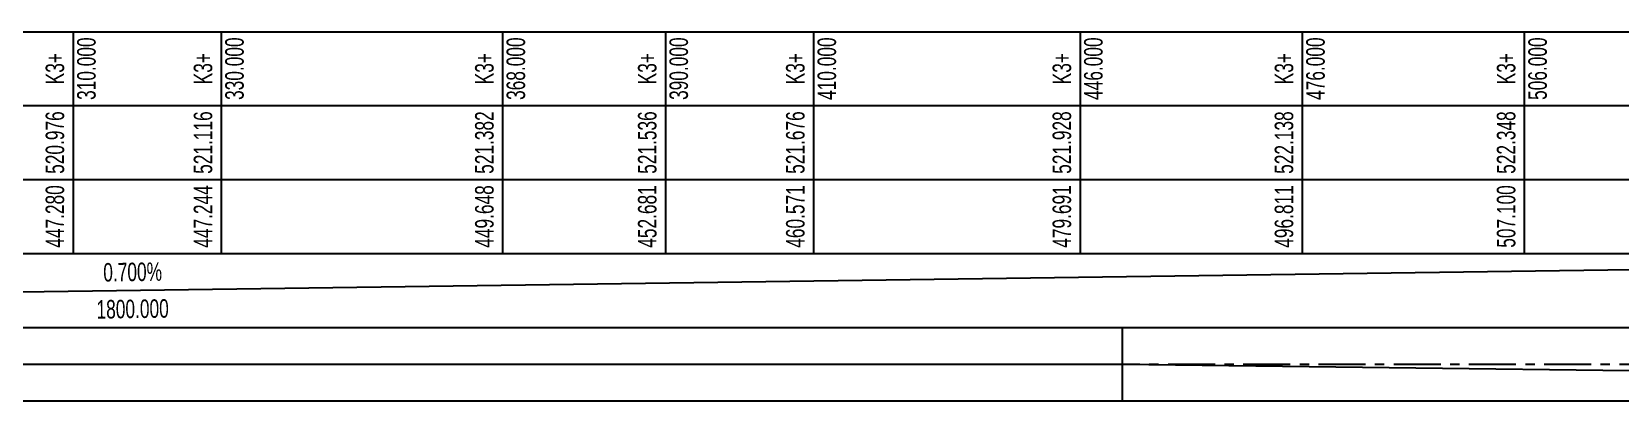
# Model space of a CAD drawing. Header units: millimetres. Extents: x 465729 to 466910, y 3671885 to 3673357.
# Drawn here: x 466271.3 to 466485.8, y 3672952.1 to 3673002.1 of the extents above; entities that cross this region are included whole.
import ezdxf
from ezdxf.enums import TextEntityAlignment as Align

# ---------------------------------------------------------------- set-up
doc = ezdxf.new("R2010")
doc.units = ezdxf.units.MM
doc.header["$LTSCALE"] = 0.2
doc.linetypes.add('CENTER', pattern=[50.8, 31.75, -6.35, 6.35, -6.35])
doc.layers.add('桥梁图表', color=7, linetype='Continuous')
doc.styles.add('BOM_Font', font='enTxt.shx', dxfattribs={"width": 0.75, "bigfont": 'hzTxt.shx'})

msp = doc.modelspace()

# ---------------------------------------------------------------- linework, layer by layer
at = {"layer": '桥梁图表', "color": 7, "linetype": 'Continuous'}
for p, q in [((466276.9189, 3672992.1118), (466276.9189, 3673002.1118)), ((466296.9189, 3672992.1118), (466296.9189, 3673002.1118)), ((466334.9189, 3672992.1118), (466334.9189, 3673002.1118)), ((466356.9189, 3672992.1118), (466356.9189, 3673002.1118)), ((466376.9189, 3672992.1118), (466376.9189, 3673002.1118)), ((466412.9189, 3672992.1118), (466412.9189, 3673002.1118)), ((466442.9189, 3672992.1118), (466442.9189, 3673002.1118)), ((466472.9189, 3672992.1118), (466472.9189, 3673002.1118)), ((465906.9189, 3672992.1118), (466642.9189, 3672992.1118)), ((466276.9189, 3672982.1118), (466276.9189, 3672992.1118)), ((466296.9189, 3672982.1118), (466296.9189, 3672992.1118)), ((466334.9189, 3672982.1118), (466334.9189, 3672992.1118)), ((466356.9189, 3672982.1118), (466356.9189, 3672992.1118)), ((466376.9189, 3672982.1118), (466376.9189, 3672992.1118)), ((466412.9189, 3672982.1118), (466412.9189, 3672992.1118)), ((466442.9189, 3672982.1118), (466442.9189, 3672992.1118)), ((466472.9189, 3672982.1118), (466472.9189, 3672992.1118)), ((465906.9189, 3672982.1118), (466642.9189, 3672982.1118)), ((466276.9189, 3672972.1118), (466276.9189, 3672982.1118)), ((466296.9189, 3672972.1118), (466296.9189, 3672982.1118)), ((466334.9189, 3672972.1118), (466334.9189, 3672982.1118)), ((466356.9189, 3672972.1118), (466356.9189, 3672982.1118)), ((466376.9189, 3672972.1118), (466376.9189, 3672982.1118)), ((466412.9189, 3672972.1118), (466412.9189, 3672982.1118)), ((466442.9189, 3672972.1118), (466442.9189, 3672982.1118)), ((466472.9189, 3672972.1118), (466472.9189, 3672982.1118)), ((465906.9189, 3672972.1118), (466642.9189, 3672972.1118)), ((465926.9189, 3672962.1118), (466642.9189, 3672972.1118)), ((465906.9189, 3672962.1118), (466642.9189, 3672962.1118)), ((466418.5813, 3672962.1118), (466418.5813, 3672952.1118)), ((465926.9189, 3672957.1118), (466418.5813, 3672957.1118)), ((466418.5813, 3672957.1118), (466578.5813, 3672955.1118))]:
    msp.add_line(p, q, dxfattribs=at)
at = {"layer": '桥梁图表', "color": 8, "linetype": 'CENTER'}
msp.add_line((465926.9189, 3672957.1118), (466642.9189, 3672957.1118), dxfattribs=at)
at = {"layer": '桥梁图表', "color": 3, "linetype": 'Continuous'}
msp.add_lwpolyline([(465906.9189, 3672952.1118), (465906.9189, 3673002.1118), (466642.9189, 3673002.1118), (466642.9189, 3672952.1118)], close=True, dxfattribs=at)

# ---------------------------------------------------------------- texts
at = {"layer": '桥梁图表', "color": 7, "linetype": 'Continuous', "style": 'BOM_Font', "width": 0.7}
for s, p in [('310.000', (466277.4189, 3672997.1118)), ('330.000', (466297.4189, 3672997.1118)), ('368.000', (466335.4189, 3672997.1118)), ('390.000', (466357.4189, 3672997.1118)), ('410.000', (466377.4189, 3672997.1118)), ('446.000', (466413.4189, 3672997.1118)), ('476.000', (466443.4189, 3672997.1118)), ('506.000', (466473.4189, 3672997.1118))]:
    msp.add_text(s, height=2.5, rotation=90, dxfattribs=at).set_placement(p, align=Align.TOP_CENTER)
for s, p in [('K3+', (466276.4189, 3672997.1118)), ('K3+', (466296.4189, 3672997.1118)), ('K3+', (466334.4189, 3672997.1118)), ('K3+', (466356.4189, 3672997.1118)), ('K3+', (466376.4189, 3672997.1118)), ('K3+', (466412.4189, 3672997.1118)), ('K3+', (466442.4189, 3672997.1118)), ('K3+', (466472.4189, 3672997.1118)), ('520.976', (466276.4189, 3672987.1118)), ('521.116', (466296.4189, 3672987.1118)), ('521.382', (466334.4189, 3672987.1118)), ('521.536', (466356.4189, 3672987.1118)), ('521.676', (466376.4189, 3672987.1118)), ('521.928', (466412.4189, 3672987.1118)), ('522.138', (466442.4189, 3672987.1118)), ('522.348', (466472.4189, 3672987.1118)), ('447.280', (466276.4189, 3672977.1118)), ('447.244', (466296.4189, 3672977.1118)), ('449.648', (466334.4189, 3672977.1118)), ('452.681', (466356.4189, 3672977.1118)), ('460.571', (466376.4189, 3672977.1118)), ('479.691', (466412.4189, 3672977.1118)), ('496.811', (466442.4189, 3672977.1118)), ('507.100', (466472.4189, 3672977.1118))]:
    msp.add_text(s, height=2.5, rotation=90, dxfattribs=at).set_placement(p, align=Align.BOTTOM_CENTER)
for s, p in [('0.700%', (466284.9189, 3672969.6118)), ('1800.000', (466284.9189, 3672964.6118))]:
    msp.add_text(s, height=2.5, rotation=0.800168, dxfattribs=at).set_placement(p, align=Align.MIDDLE_CENTER)

doc.saveas('drawing.dxf')
